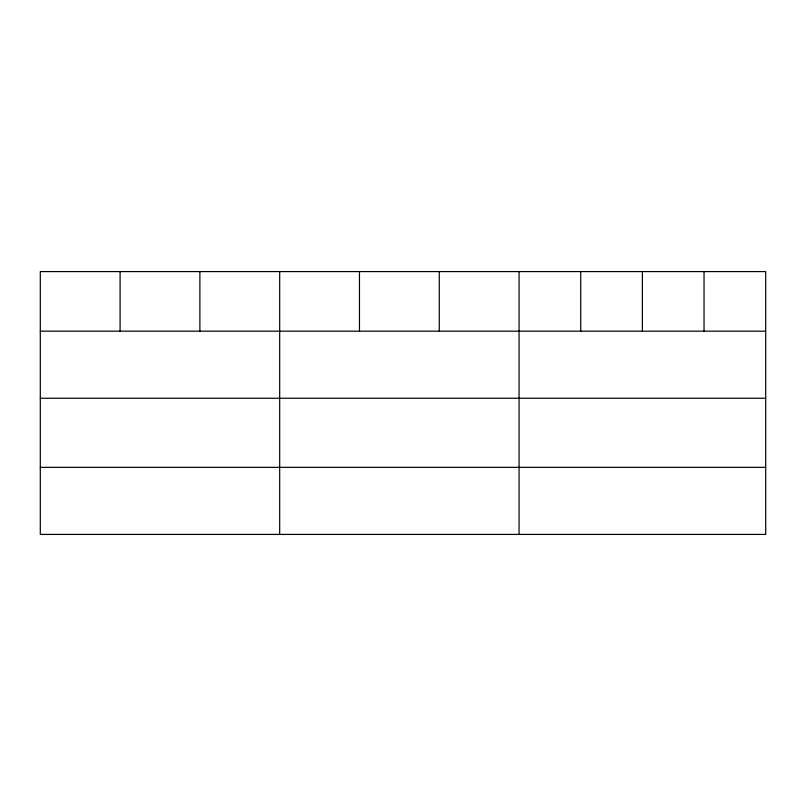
<?xml version="1.0" encoding="UTF-8"?>
<svg xmlns="http://www.w3.org/2000/svg" width="806" height="806" viewBox="0 0 806 806"><rect width="100%" height="100%" fill="white"/><g stroke="black" fill="none" stroke-linecap="round" stroke-linejoin="round"><path stroke-width="1.21" d="M765.7 398.245L765.7 271.582L40.3 271.582L40.3 534.418L765.7 534.418L765.7 398.245L40.3 398.245M40.3 331.175L765.7 331.175M40.3 467.349L765.7 467.349M704.041 271.582L704.041 331.175M642.382 271.582L642.382 331.175M580.723 271.582L580.723 331.175M519.064 271.582L519.064 534.418M439.27 271.582L439.27 331.175M359.476 271.582L359.476 331.175M279.682 271.582L279.682 534.418M199.888 271.582L199.888 331.175M120.094 271.582L120.094 331.175"/></g></svg>
